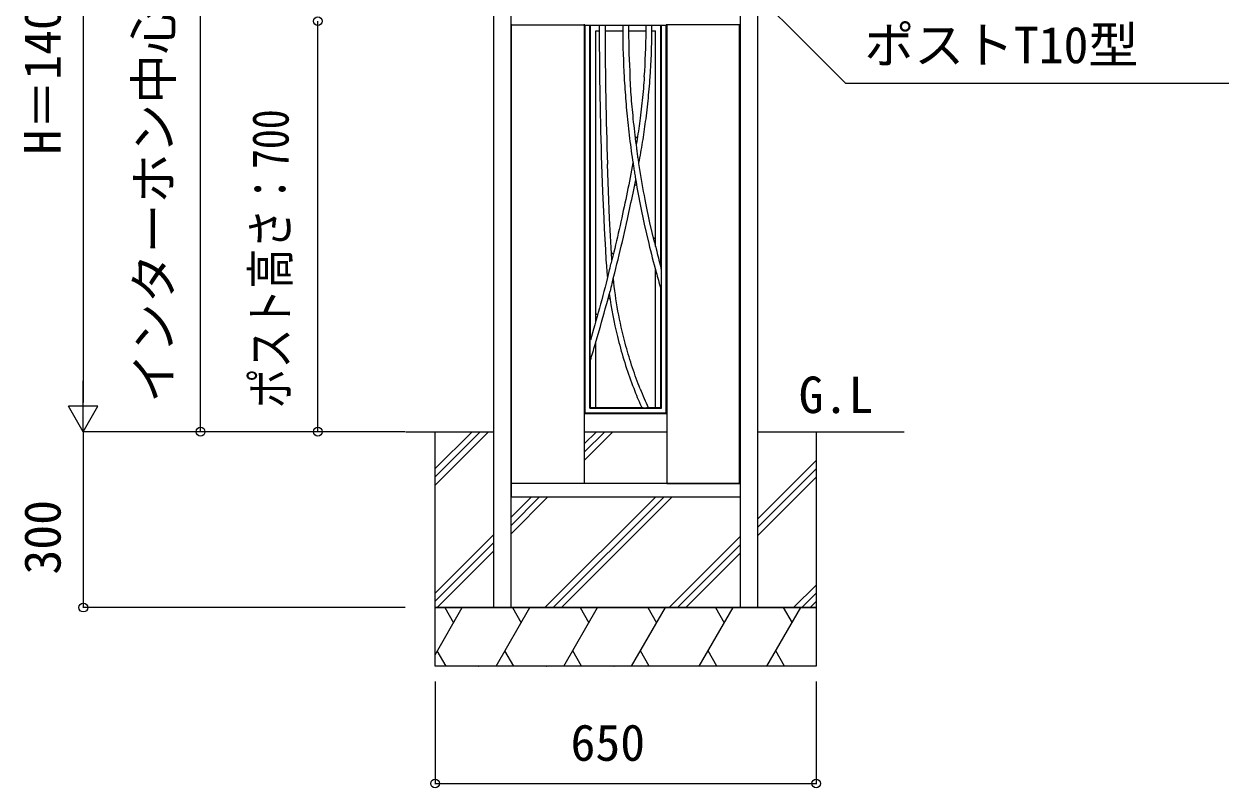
# Model space of a CAD drawing. Units: millimetres, scale not verified. Extents: x -4375 to 4375, y -6498 to 6471.
# Drawn here: x -2376 to -321, y -1356 to -53 of the extents above; entities that cross this region are included whole.
import ezdxf
from ezdxf.enums import TextEntityAlignment as Align

# ---------------------------------------------------------------- set-up
doc = ezdxf.new("R2010")
doc.units = ezdxf.units.MM
doc.header["$LTSCALE"] = 30
for name, color, linetype in [('0-1_USER1', 3, 'Continuous'), ('0-2_YKK_A1', 4, 'Continuous'), ('0-3_YKK_D', 6, 'Continuous')]:
    doc.layers.add(name, color=color, linetype=linetype)
doc.styles.add('ＭＳ ゴシック', font='')
doc.styles.get('ＭＳ ゴシック').set_extended_font_data('MS Gothic')

msp = doc.modelspace()

# ---------------------------------------------------------------- linework, layer by layer
at = {"layer": '0-2_YKK_A1'}
for p, q in [((-1575.5, 646.6), (-1575.5, -748.4)), ((-1545.5, -748.4), (-1545.5, 646.6)), ((-1154.5, 646.6), (-1154.5, -748.4)), ((-1124.5, -748.4), (-1124.5, 646.6)), ((-1544.5, -54.4), (-1420.5, -54.4)), ((-1421, -54.4), (-1420, -54.4)), ((-1420.5, -54.9), (-1420.5, -88.9)), ((-1420, -54.9), (-1420.5, -54.9)), ((-1420, -54.4), (-1420.06, -53.34)), ((-1420, -717.4), (-1420, -54.9)), ((-1420, -54.9), (-1419, -54.9)), ((-1419, -716.4), (-1419, -54.9)), ((-1419, -54.9), (-1395, -54.9)), ((-1411, -708.4), (-1411, -54.9)), ((-1410, -591.68), (-1410, -54.9)), ((-1395, -54.9), (-1385, -54.9)), ((-1385, -54.9), (-1355, -54.9)), ((-1355, -54.9), (-1345, -54.9)), ((-1345, -54.9), (-1315, -54.9)), ((-1315, -54.9), (-1305, -54.9)), ((-1305, -54.9), (-1281, -54.9)), ((-1290, -467.48), (-1290, -54.9)), ((-1289, -708.4), (-1289, -54.9)), ((-1281, -716.4), (-1281, -54.9)), ((-1281, -54.9), (-1280, -54.9)), ((-1280, -54.4), (-1279.94, -53.34)), ((-1279, -54.4), (-1280, -54.4)), ((-1280, -717.4), (-1280, -54.9)), ((-1280, -54.9), (-1279.5, -54.9)), ((-1155.5, -54.4), (-1279.5, -54.4)), ((-1279.5, -54.9), (-1279.5, -88.9)), ((-1545.5, -65.9), (-1544.5, -65.9)), ((-1545.5, -72.9), (-1544.5, -72.9)), ((-1401, -64.9), (-1394.99, -64.9)), ((-1401, -560.41), (-1401, -64.9)), ((-1384.99, -64.9), (-1354.97, -64.9)), ((-1344.97, -64.9), (-1315.04, -64.9)), ((-1305.04, -64.9), (-1299, -64.9)), ((-1299, -432.77), (-1299, -64.9)), ((-1420.5, -88.9), (-1420, -88.9)), ((-1279.5, -88.9), (-1280, -88.9)), ((-1327.29, -290.39), (-1326.43, -285.82)), ((-1373.47, -456.08), (-1373.57, -454.61)), ((-1299, -707.4), (-1299, -472.49)), ((-1290, -707.4), (-1290, -504.15)), ((-1404.68, -573.56), (-1410.14, -592.33)), ((-1404.73, -573.52), (-1404.68, -573.56)), ((-1410.38, -595.77), (-1410.33, -594.76)), ((-1401.27, -597.43), (-1395.12, -576.28)), ((-1402, -599.92), (-1401.27, -597.43)), ((-1401, -707.4), (-1401, -596.51)), ((-1410, -707.4), (-1410, -626.57)), ((-1420.5, -683.4), (-1420.5, -717.4)), ((-1420, -683.4), (-1420.5, -683.4)), ((-1280, -683.4), (-1279.5, -683.4)), ((-1279.5, -683.4), (-1279.5, -717.4)), ((-1420.5, -717.4), (-1420, -717.4)), ((-1419, -716.4), (-1420, -717.4)), ((-1420, -717.4), (-1280, -717.4)), ((-1419, -716.4), (-1281, -716.4)), ((-1411, -708.4), (-1410, -707.4)), ((-1411, -708.4), (-1289, -708.4)), ((-1410, -707.4), (-1322.61, -707.4)), ((-1311.66, -707.4), (-1290, -707.4)), ((-1290, -707.4), (-1289, -708.4)), ((-1280, -717.4), (-1281, -716.4)), ((-1279.5, -717.4), (-1280, -717.4)), ((-1725, -748.4), (-1575.5, -748.4)), ((-1675, -748.4), (-1575.5, -748.4)), ((-1675, -811.42), (-1611.98, -748.4)), ((-1675, -825.56), (-1597.84, -748.4)), ((-1675, -839.7), (-1583.7, -748.4)), ((-1545.5, -748.4), (-1544.5, -748.4)), ((-1545.5, -748.4), (-1544.5, -748.4)), ((-1420.5, -748.4), (-1279.5, -748.4)), ((-1420.5, -748.4), (-1279.5, -748.4)), ((-1420.5, -769.05), (-1399.85, -748.4)), ((-1420.5, -783.19), (-1385.71, -748.4)), ((-1420.5, -797.34), (-1371.56, -748.4)), ((-1155.5, -748.4), (-1154.5, -748.4)), ((-1155.5, -748.4), (-1154.5, -748.4)), ((-1124.5, -748.4), (-875, -748.4)), ((-1124.5, -748.4), (-1025, -748.4)), ((-1124.5, -897.32), (-1025, -797.82)), ((-1545.5, -818.4), (-1544.5, -818.4)), ((-1124.5, -911.46), (-1025, -811.96)), ((-1545.5, -825.4), (-1544.5, -825.4)), ((-1154.5, -836.9), (-1545.5, -836.9)), ((-1545.5, -836.9), (-1545.5, -859.9)), ((-1420.5, -836.9), (-1544.5, -836.9)), ((-1279.5, -836.9), (-1155.5, -836.9)), ((-1154.5, -836.9), (-1154.5, -859.9)), ((-1124.5, -925.6), (-1025, -826.1)), ((-1154.5, -859.9), (-1545.5, -859.9)), ((-1545.5, -894.05), (-1511.35, -859.9)), ((-1545.5, -908.19), (-1497.21, -859.9)), ((-1545.5, -922.34), (-1483.06, -859.9)), ((-1487.72, -1048.4), (-1299.22, -859.9)), ((-1473.57, -1048.4), (-1285.07, -859.9)), ((-1459.43, -1048.4), (-1270.93, -859.9)), ((-1675, -1023.55), (-1575.5, -924.05)), ((-1675, -1037.69), (-1575.5, -938.19)), ((-1275.58, -1048.4), (-1154.5, -927.32)), ((-1261.44, -1048.4), (-1154.5, -941.46)), ((-1671.56, -1048.4), (-1575.5, -952.34)), ((-1247.3, -1048.4), (-1154.5, -955.6)), ((-1063.45, -1048.4), (-1025, -1009.95)), ((-1049.31, -1048.4), (-1025, -1024.09)), ((-1035.17, -1048.4), (-1025, -1038.23)), ((-1675, -1128.69), (-1628.64, -1048.4)), ((-1658.38, -1048.4), (-1643.51, -1074.15)), ((-1570.91, -1148.4), (-1513.17, -1048.4)), ((-1542.91, -1048.4), (-1528.04, -1074.15)), ((-1455.44, -1148.4), (-1397.7, -1048.4)), ((-1427.44, -1048.4), (-1412.57, -1074.15)), ((-1339.97, -1148.4), (-1282.23, -1048.4)), ((-1311.97, -1048.4), (-1297.1, -1074.15)), ((-1224.5, -1148.4), (-1166.76, -1048.4)), ((-1196.5, -1048.4), (-1181.63, -1074.15)), ((-1109.03, -1148.4), (-1051.29, -1048.4)), ((-1081.03, -1048.4), (-1066.16, -1074.15)), ((-1656.24, -1148.17), (-1671.24, -1122.19)), ((-1540.77, -1148.17), (-1555.77, -1122.19)), ((-1425.3, -1148.17), (-1440.3, -1122.19)), ((-1309.83, -1148.17), (-1324.83, -1122.19)), ((-1194.36, -1148.17), (-1209.36, -1122.19)), ((-1078.89, -1148.17), (-1093.89, -1122.19)), ((-1600.77, -1148.17), (-1600.64, -1148.4)), ((-1485.3, -1148.17), (-1485.17, -1148.4)), ((-1369.83, -1148.17), (-1369.7, -1148.4)), ((-1254.36, -1148.17), (-1254.23, -1148.4)), ((-1138.89, -1148.17), (-1138.76, -1148.4))]:
    msp.add_line(p, q, dxfattribs=at)
for points in [[(-1544.5, -81.9), (-1544.5, -56.9), (-1545.5, -56.9), (-1545.5, -81.9)], [(-1544.5, -834.4), (-1544.5, -809.4), (-1545.5, -809.4), (-1545.5, -834.4)], [(-1675, -1048.4), (-1025, -1048.4), (-1025, -1148.4), (-1675, -1148.4)]]:
    msp.add_lwpolyline(points, close=True, dxfattribs=at)
for points in [[(-1544.94, -53.34), (-1545, -54.4), (-1544, -54.4), (-1421, -54.4)], [(-1544.5, -836.9), (-1544.5, -748.4), (-1544.5, -54.4)], [(-1420.5, -54.4), (-1420.5, -748.4), (-1420.5, -836.9)], [(-1279.5, -54.4), (-1279.5, -748.4), (-1279.5, -836.9)], [(-1155.06, -53.34), (-1155, -54.4), (-1156, -54.4), (-1279, -54.4)], [(-1155.5, -836.9), (-1155.5, -748.4), (-1155.5, -54.4)], [(-1352.51, -143.74), (-1352.21, -148.88), (-1351.9, -154.01), (-1351.57, -159.14), (-1351.22, -164.28), (-1350.86, -169.41), (-1350.48, -174.53), (-1350.08, -179.66), (-1349.67, -184.79), (-1349.24, -189.91), (-1348.79, -195.03), (-1348.33, -200.15), (-1347.85, -205.27), (-1347.35, -210.39)], [(-1337.4, -209.41), (-1337.89, -204.32), (-1338.37, -199.24), (-1338.83, -194.15), (-1339.28, -189.06), (-1339.7, -183.97), (-1340.11, -178.87), (-1340.51, -173.78), (-1340.88, -168.68), (-1341.25, -163.59), (-1341.59, -158.49), (-1341.92, -153.39), (-1342.23, -148.29), (-1342.52, -143.18)], [(-1318.13, -143.11), (-1318.5, -148.15), (-1318.89, -153.2), (-1319.3, -158.24), (-1319.73, -163.28), (-1320.18, -168.31), (-1320.65, -173.35), (-1321.14, -178.38), (-1321.65, -183.41), (-1322.18, -188.44), (-1322.73, -193.47), (-1323.31, -198.49), (-1323.9, -203.51), (-1324.52, -208.53), (-1325.15, -213.55)], [(-1315.23, -214.82), (-1314.6, -209.76), (-1313.97, -204.7), (-1313.37, -199.64), (-1312.8, -194.58), (-1312.24, -189.51), (-1311.7, -184.44), (-1311.19, -179.37), (-1310.69, -174.3), (-1310.22, -169.22), (-1309.76, -164.15), (-1309.33, -159.07), (-1308.92, -153.99), (-1308.53, -148.9), (-1308.15, -143.82)], [(-1347.35, -210.39), (-1346.81, -215.76), (-1346.26, -221.12), (-1345.68, -226.49), (-1345.09, -231.85), (-1344.48, -237.21), (-1343.85, -242.57), (-1343.2, -247.92), (-1342.54, -253.28), (-1341.85, -258.63), (-1341.15, -263.98), (-1340.43, -269.33), (-1339.69, -274.67), (-1338.93, -280.02), (-1338.16, -285.36), (-1337.37, -290.69), (-1336.55, -296.03)], [(-1330.95, -264.78), (-1331.69, -259.26), (-1332.4, -253.73), (-1333.09, -248.19), (-1333.77, -242.66), (-1334.42, -237.12), (-1335.06, -231.58), (-1335.67, -226.04), (-1336.27, -220.5), (-1336.84, -214.96), (-1337.4, -209.41)], [(-1325.15, -213.55), (-1325.74, -218.06), (-1326.34, -222.57), (-1326.96, -227.08), (-1327.6, -231.58), (-1328.25, -236.09), (-1328.93, -240.59), (-1329.61, -245.09), (-1330.32, -249.59), (-1331.04, -254.08), (-1331.77, -258.57)], [(-1326.43, -285.82), (-1325.61, -281.4), (-1324.81, -276.98), (-1324.02, -272.56), (-1323.25, -268.13), (-1322.49, -263.7), (-1321.75, -259.27), (-1321.03, -254.83), (-1320.32, -250.4), (-1319.63, -245.96), (-1318.95, -241.52), (-1318.29, -237.07), (-1317.65, -232.62), (-1317.02, -228.18), (-1316.41, -223.73), (-1315.81, -219.27), (-1315.23, -214.82)], [(-1328.21, -284.3), (-1328.54, -282.17), (-1328.89, -280.01), (-1329.24, -277.83), (-1329.56, -275.65), (-1329.87, -273.47), (-1330.15, -271.28), (-1330.42, -269.1), (-1330.68, -266.93), (-1330.96, -264.79)], [(-1315.38, -358.93), (-1316.69, -352.18), (-1317.98, -345.41), (-1319.23, -338.64), (-1320.46, -331.87), (-1321.65, -325.09), (-1322.82, -318.3), (-1323.95, -311.51), (-1325.06, -304.71), (-1326.14, -297.91), (-1327.19, -291.11), (-1328.2, -284.29)], [(-1390.97, -292.57), (-1389.24, -338.86), (-1387.21, -385.14)], [(-1377.22, -384.66), (-1379.25, -338.46), (-1380.97, -292.23)], [(-1337.43, -290.18), (-1338.62, -296.45), (-1339.82, -302.71), (-1341.04, -308.96), (-1342.27, -315.22), (-1343.51, -321.47), (-1344.76, -327.72), (-1346.03, -333.96), (-1347.31, -340.21), (-1348.6, -346.45), (-1349.91, -352.68), (-1351.23, -358.92), (-1352.56, -365.15), (-1353.9, -371.38), (-1355.26, -377.6), (-1356.62, -383.82)], [(-1336.55, -296.03), (-1336.17, -298.3), (-1335.76, -300.6), (-1335.35, -302.92), (-1334.97, -305.26), (-1334.61, -307.59), (-1334.27, -309.92), (-1333.94, -312.24), (-1333.59, -314.5)], [(-1346.86, -385.98), (-1345.63, -380.41), (-1344.42, -374.85), (-1343.22, -369.28), (-1342.02, -363.71), (-1340.84, -358.13), (-1339.66, -352.56), (-1338.5, -346.98), (-1337.35, -341.39), (-1336.2, -335.81), (-1335.07, -330.22), (-1333.94, -324.64), (-1332.83, -319.05)], [(-1333.59, -314.5), (-1332.62, -320.31), (-1331.62, -326.12), (-1330.6, -331.92), (-1329.56, -337.72), (-1328.5, -343.51), (-1327.42, -349.3), (-1326.31, -355.08), (-1325.19, -360.87)], [(-1325.19, -360.87), (-1318.24, -394.26), (-1310.58, -427.51)], [(-1300.86, -425.16), (-1308.48, -392.12), (-1315.38, -358.93)], [(-1387.21, -385.14), (-1386.36, -402.65), (-1385.47, -420.16), (-1384.53, -437.67), (-1383.55, -455.18)], [(-1373.57, -454.61), (-1374.14, -444.62), (-1374.69, -434.63), (-1375.22, -424.64), (-1375.74, -414.64), (-1376.25, -404.65), (-1376.74, -394.66), (-1377.22, -384.66)], [(-1356.62, -383.82), (-1358.07, -390.36), (-1359.54, -396.89), (-1361.02, -403.43), (-1362.51, -409.96), (-1364.02, -416.48), (-1365.54, -423.01), (-1367.07, -429.53), (-1368.62, -436.05), (-1370.18, -442.56), (-1371.76, -449.07), (-1373.35, -455.58), (-1374.96, -462.09)], [(-1372.39, -492.77), (-1370.44, -485.17), (-1368.51, -477.56), (-1366.61, -469.95), (-1364.72, -462.34), (-1362.84, -454.72), (-1360.99, -447.1), (-1359.16, -439.47), (-1357.34, -431.84), (-1355.55, -424.21), (-1353.77, -416.57), (-1352.01, -408.93), (-1350.28, -401.28), (-1348.56, -393.63), (-1346.86, -385.98)], [(-1383.55, -455.18), (-1382.88, -465.6), (-1382.06, -476.01), (-1381.08, -486.4)], [(-1379.58, -480.59), (-1378.87, -477.83), (-1378.09, -475.02), (-1377.36, -472.19)], [(-1377.36, -472.19), (-1376.53, -468.81), (-1375.75, -465.41), (-1374.95, -462.09)], [(-1290, -467.48), (-1289.98, -467.56), (-1289.96, -467.65), (-1289.93, -467.85), (-1289.9, -468.07), (-1289.87, -468.31), (-1289.84, -468.57), (-1289.81, -468.82), (-1289.77, -469.36), (-1289.73, -469.92), (-1289.69, -470.49), (-1289.63, -471.67), (-1289.57, -472.85), (-1289.52, -474.06), (-1289.48, -475.27), (-1289.45, -476.49), (-1289.41, -477.71), (-1289.39, -478.95), (-1289.34, -481.43), (-1289.31, -483.92), (-1289.29, -486.4), (-1289.29, -488.87), (-1289.29, -491.35), (-1289.32, -493.82), (-1289.36, -496.29), (-1289.42, -498.75), (-1289.46, -499.98), (-1289.49, -500.58), (-1289.52, -501.18), (-1289.55, -501.77), (-1289.59, -502.35), (-1289.63, -502.9), (-1289.66, -503.16), (-1289.69, -503.42), (-1289.72, -503.66), (-1289.75, -503.87), (-1289.77, -503.97), (-1289.78, -504.06), (-1289.8, -504.14), (-1289.82, -504.2)], [(-1379.6, -480.58), (-1381.43, -487.76), (-1383.28, -494.93), (-1385.14, -502.1), (-1387.03, -509.26), (-1388.93, -516.42), (-1390.84, -523.58), (-1392.78, -530.73), (-1394.73, -537.87), (-1396.7, -545.01), (-1398.68, -552.15), (-1400.68, -559.28), (-1402.7, -566.4), (-1404.73, -573.52)], [(-1372.4, -492.77), (-1373.28, -495.98), (-1374.17, -499.24), (-1375.03, -502.53), (-1375.83, -505.83), (-1376.63, -509.05)], [(-1354.25, -583.71), (-1355.87, -576.9), (-1357.44, -570.07), (-1358.94, -563.23), (-1360.37, -556.37), (-1361.74, -549.5), (-1363.03, -542.62), (-1364.26, -535.72), (-1365.42, -528.81), (-1366.51, -521.9), (-1367.54, -514.97), (-1368.5, -508.03), (-1369.39, -501.08), (-1370.22, -494.12), (-1370.95, -487.15)], [(-1395.12, -576.28), (-1392.99, -568.83), (-1390.88, -561.38), (-1388.79, -553.92), (-1386.72, -546.45), (-1384.66, -538.98), (-1382.63, -531.51), (-1380.61, -524.03), (-1378.61, -516.54), (-1376.63, -509.05)], [(-1377.83, -513.59), (-1376.5, -522.72), (-1375.06, -531.84), (-1373.5, -540.94), (-1371.82, -550.02), (-1370.02, -559.07), (-1368.12, -568.1), (-1366.09, -577.11), (-1363.96, -586.09)], [(-1289.82, -504.2), (-1289.85, -504.26), (-1289.87, -504.29), (-1289.89, -504.31), (-1289.91, -504.31), (-1289.94, -504.3), (-1289.96, -504.26), (-1289.98, -504.21), (-1290, -504.15)], [(-1410, -626.57), (-1410.02, -626.63), (-1410.04, -626.67), (-1410.06, -626.7), (-1410.07, -626.72), (-1410.09, -626.73), (-1410.11, -626.73), (-1410.13, -626.71), (-1410.15, -626.68), (-1410.17, -626.64), (-1410.19, -626.59), (-1410.2, -626.53), (-1410.22, -626.46), (-1410.25, -626.29), (-1410.28, -626.11), (-1410.31, -625.91), (-1410.33, -625.7), (-1410.35, -625.48), (-1410.38, -625.25), (-1410.41, -624.78), (-1410.45, -624.28), (-1410.48, -623.78), (-1410.5, -623.28), (-1410.55, -622.25), (-1410.58, -621.2), (-1410.61, -620.15), (-1410.66, -618.01), (-1410.69, -615.88), (-1410.71, -613.74), (-1410.71, -611.61), (-1410.71, -609.47), (-1410.69, -607.34), (-1410.67, -605.21), (-1410.63, -603.09), (-1410.58, -600.96), (-1410.55, -599.9), (-1410.51, -598.86), (-1410.48, -597.81), (-1410.43, -596.78), (-1410.38, -595.77)], [(-1410.33, -594.76), (-1410.24, -593.44), (-1410.11, -592.34)], [(-1363.96, -586.09), (-1362.71, -591.08), (-1361.44, -596.07), (-1360.13, -601.05), (-1358.78, -606.01), (-1357.4, -610.97), (-1355.98, -615.92), (-1354.53, -620.86), (-1353.04, -625.78), (-1351.52, -630.7), (-1349.96, -635.61), (-1348.37, -640.5), (-1346.74, -645.39), (-1345.08, -650.26), (-1343.38, -655.12), (-1341.65, -659.97), (-1339.89, -664.8), (-1338.09, -669.62), (-1336.25, -674.43), (-1334.38, -679.23)], [(-1325.08, -675.57), (-1326.83, -671.07), (-1328.55, -666.57), (-1330.24, -662.05), (-1331.9, -657.52), (-1333.53, -652.99), (-1335.13, -648.44), (-1336.7, -643.87), (-1338.23, -639.3), (-1339.74, -634.72), (-1341.21, -630.13), (-1342.66, -625.53), (-1344.07, -620.92), (-1345.45, -616.3), (-1346.8, -611.67), (-1348.12, -607.03), (-1349.41, -602.38), (-1350.67, -597.73), (-1351.89, -593.06), (-1353.08, -588.39), (-1354.25, -583.71)], [(-1311.66, -707.4), (-1311.65, -707.48), (-1311.71, -707.55), (-1311.83, -707.62), (-1312.01, -707.7), (-1312.25, -707.76), (-1312.55, -707.83), (-1312.89, -707.88), (-1313.27, -707.94), (-1313.7, -707.98), (-1314.16, -708.02), (-1314.64, -708.05), (-1315.14, -708.08), (-1315.66, -708.1), (-1316.19, -708.11), (-1316.72, -708.11), (-1317.26, -708.11), (-1317.78, -708.1), (-1318.31, -708.09), (-1318.82, -708.07), (-1319.31, -708.04), (-1319.79, -708), (-1320.24, -707.96), (-1320.67, -707.92), (-1321.06, -707.87), (-1321.42, -707.81), (-1321.74, -707.75), (-1322.02, -707.69), (-1322.25, -707.62), (-1322.42, -707.55), (-1322.54, -707.48), (-1322.61, -707.4)], [(-1025, -748.4), (-1025, -1048.4), (-1675, -1048.4), (-1675, -748.4)], [(-1575.5, -748.4), (-1575.5, -1048.4), (-1545.5, -1048.4), (-1545.5, -748.4)], [(-1154.5, -748.4), (-1154.5, -1048.4), (-1124.5, -1048.4), (-1124.5, -748.4)]]:
    msp.add_lwpolyline(points, dxfattribs=at)
for centre, radius, start, end in [((5610, -54.9), 7005, 180, 180.08179), ((5610, -54.9), 6995, 180, 180.08191), ((230, -54.9), 1585, 180, 180.36149), ((230, -54.9), 1575, 180, 180.36379), ((-2560, -54.9), 1245, 359.53979, 0), ((-2560, -54.9), 1255, 359.54346, 0), ((5610, -54.9), 7005, 180.08179, 181.94434), ((5610, -54.9), 6995, 180.08191, 181.94434), ((230, -54.9), 1585, 180.36149, 183.21331), ((230, -54.9), 1575, 180.36379, 183.21331), ((-2560, -54.9), 1245, 355.9371, 359.53972), ((-2560, -54.9), 1255, 355.9371, 359.54346), ((-1331.54, -244.57), 2, 194.53867, 344.31526), ((-1332.97, -329.76), 2, 21.84609, 157.42011), ((230, -54.9), 1585, 193.59668, 195.41241), ((-1300.94, -416.14), 2, 197.63294, 345.59653), ((230, -54.9), 1575, 193.59668, 194.03231), ((-1372.25, -442.71), 2, 190.21959, 337.88543), ((230, -54.9), 1575, 194.03241, 195.18625), ((230, -54.9), 1585, 195.41241, 196.46551), ((-1378.4, -523.42), 2, 16.7037, 156.36097), ((-1399.06, -546.27), 2, 193.6433, 330.40834), ((-4437.39, 296.54), 3165, 343.04244, 343.54625), ((-659.74, -413.75), 715, 201.47987, 204.24821), ((-659.74, -413.75), 725, 201.47987, 203.89295)]:
    msp.add_arc(centre, radius, start, end, dxfattribs=at)
at = {"layer": '0-3_YKK_D'}
for p, q in [((-2275, 601.6), (-2275, -698.4)), ((-2075, -748.4), (-2075, 551.6)), ((-1875, -748.4), (-1875, -48.4)), ((-2275, -748.4), (-2275, -661.8)), ((-2275, -748.4), (-2300, -705.1)), ((-2250, -705.1), (-2300, -705.1)), ((-2275, -748.4), (-2250, -705.1)), ((-1726, -748.4), (-2276, -748.4)), ((-1726, -748.4), (-2276, -748.4)), ((-2275, -748.4), (-2275, -1048.4)), ((-1726, -748.4), (-2076, -748.4)), ((-1726, -748.4), (-1876, -748.4)), ((-1726, -1048.4), (-2276, -1048.4)), ((-1675, -1174.4), (-1675, -1349.4)), ((-1025, -1174.4), (-1025, -1349.4)), ((-1675, -1348.4), (-1025, -1348.4))]:
    msp.add_line(p, q, dxfattribs=at)
msp.add_lwpolyline([(-1194.9, 66.17), (-974.72, -154.01), (-320.97, -154.01)], dxfattribs=at)
for centre in [(-1875, -48.4), (-1875, -48.4), (-2075, -748.4), (-1875, -748.4), (-2275, -1048.4), (-1675, -1348.4), (-1025, -1348.4)]:
    msp.add_circle(centre, 7.5, dxfattribs=at)

# ---------------------------------------------------------------- texts
at = {"layer": '0-1_USER1', "style": 'ＭＳ ゴシック'}
msp.add_text('G.L', height=62.32, dxfattribs=at).set_placement((-1054.73, -735.4), align=Align.BOTTOM_LEFT)
at = {"layer": '0-3_YKK_D', "style": 'ＭＳ ゴシック'}
for s, p in [('インターホン中心：1300', (-2105.14, -699.44)), ('H＝1400', (-2295, -275.63)), ('300', (-2295, -992.09))]:
    msp.add_text(s, height=62.32, rotation=90, dxfattribs=at).set_placement(p, align=Align.BOTTOM_LEFT)
for s, p in [('ポストT10型', (-942.77, -138.78)), ('650', (-1443.93, -1328.4))]:
    msp.add_text(s, height=62.32, dxfattribs=at).set_placement(p, align=Align.BOTTOM_LEFT)
at = {"layer": '0-3_YKK_D', "style": 'ＭＳ ゴシック', "width": 0.8}
msp.add_text('ポスト高さ：700', height=62.32, rotation=90, dxfattribs=at).set_placement((-1906.11, -708.46), align=Align.BOTTOM_LEFT)

doc.saveas('drawing.dxf')
